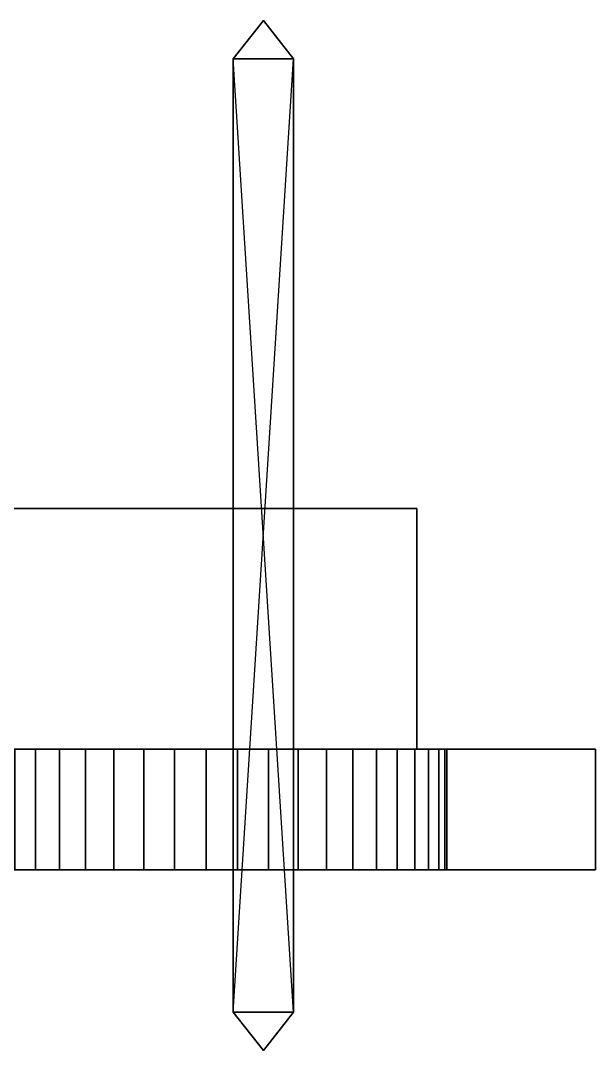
# Model space of a CAD drawing. Extents: x 0 to 1969, y -79 to 335.
# Drawn here: x 1780.7 to 1968.5, y -78.7 to 257.9 of the extents above; entities that cross this region are included whole.
import ezdxf

# ---------------------------------------------------------------- set-up
doc = ezdxf.new("R2010")
doc.units = 0
doc.layers.add('UB3D', color=1, linetype='CONTINUOUS')

msp = doc.modelspace()

# ---------------------------------------------------------------- linework, layer by layer
at = {"layer": 'UB3D', "color": 254}
for points in [[(1850.15748, 245.406811, -709.84252), (1869.84252, 245.406811, -709.84252), (1860, 257.874016, -700)], [(1869.84252, 245.406811, -690.15748), (1850.15748, 245.406811, -690.15748), (1860, 257.874016, -700)], [(1850.15748, 245.406811, -690.15748), (1850.15748, 245.406811, -709.84252), (1860, 257.874016, -700)], [(1869.84252, 245.406811, -709.84252), (1869.84252, 245.406811, -690.15748), (1860, 257.874016, -700)], [(1850.15748, -66.272953, -709.84252), (1869.84252, -66.272953, -709.84252), (1850.15748, 245.406811, -709.84252)], [(1869.84252, -66.272953, -709.84252), (1850.15748, 245.406811, -709.84252), (1869.84252, 245.406811, -709.84252)], [(1869.84252, -66.272953, -690.15748), (1850.15748, -66.272953, -690.15748), (1869.84252, 245.406811, -690.15748)], [(1850.15748, -66.272953, -690.15748), (1869.84252, 245.406811, -690.15748), (1850.15748, 245.406811, -690.15748)], [(1850.15748, -66.272953, -690.15748), (1850.15748, -66.272953, -709.84252), (1850.15748, 245.406811, -690.15748)], [(1850.15748, -66.272953, -709.84252), (1850.15748, 245.406811, -690.15748), (1850.15748, 245.406811, -709.84252)], [(1869.84252, -66.272953, -709.84252), (1869.84252, -66.272953, -690.15748), (1869.84252, 245.406811, -709.84252)], [(1869.84252, -66.272953, -690.15748), (1869.84252, 245.406811, -709.84252), (1869.84252, 245.406811, -690.15748)], [(1860, -78.740157, -700), (1850.15748, -66.272953, -709.84252), (1869.84252, -66.272953, -709.84252)], [(1860, -78.740157, -700), (1869.84252, -66.272953, -690.15748), (1850.15748, -66.272953, -690.15748)], [(1860, -78.740157, -700), (1850.15748, -66.272953, -690.15748), (1850.15748, -66.272953, -709.84252)], [(1860, -78.740157, -700), (1869.84252, -66.272953, -709.84252), (1869.84252, -66.272953, -690.15748)]]:
    msp.add_3dface(points, dxfattribs=at)
at = {"layer": 'UB3D', "color": 27}
for points in [[(1910.11, 19.689016, -749.86), (1610.3, 19.689016, -749.86), (1610.3, 98.429173, -749.86), (1910.11, 98.429173, -749.86)], [(1610.3, 19.689016, -650.38), (1910.11, 19.689016, -650.38), (1910.11, 98.429173, -650.38), (1610.3, 98.429173, -650.38)], [(1610.3, 98.429173, -650.38), (1610.3, 98.429173, -749.86), (1910.11, 98.429173, -749.86)], [(1610.3, 98.429173, -650.38), (1910.11, 98.429173, -749.86), (1910.11, 98.429173, -650.38)], [(1610.3, 98.429173, -650.38), (1910.11, 98.429173, -650.38), (1610.3, 98.429173, -650.38)], [(1910.11, 19.689016, -650.38), (1910.11, 19.689016, -749.86), (1910.11, 98.429173, -749.86), (1910.11, 98.429173, -650.38)], [(1910.11, 19.689016, -650.38), (1910.11, 19.689016, -749.86), (1610.3, 19.689016, -749.86)], [(1910.11, 19.689016, -650.38), (1610.3, 19.689016, -749.86), (1610.3, 19.689016, -650.38)], [(1910.11, 19.689016, -650.38), (1610.3, 19.689016, -650.38), (1910.11, 19.689016, -650.38)]]:
    msp.add_3dface(points, dxfattribs=at)
at = {"layer": 'UB3D', "color": 94}
for points in [[(0, 19.685039, -3149.606299), (1968.503937, 19.685039, -3149.606299), (1968.503937, -19.685039, -3149.606299), (0, -19.685039, -3149.606299)], [(1968.503937, 19.685039), (0, 19.685039), (0, -19.685039), (1968.503937, -19.685039)], [(0, 19.685039, -3149.606299), (1841.259843, 19.685039, -3128.740157), (121.259843, 19.685039, -3128.740157)], [(121.259843, 19.685039, -41.259843), (1968.503937, 19.685039), (0, 19.685039)], [(1968.503937, 19.685039, -3149.606299), (1841.259843, 19.685039, -3128.740157), (0, 19.685039, -3149.606299)], [(1841.259843, 19.685039, -3128.740157), (121.259843, 19.685039, -3128.740157), (1833.541957, 19.685039, -3128.361002)], [(121.259843, 19.685039, -3128.740157), (1833.541957, 19.685039, -3128.361002), (128.977728, 19.685039, -3128.361002)], [(128.977728, 19.685039, -2971.638998), (1841.259843, 19.685039, -2971.259843), (121.259843, 19.685039, -2971.259843)], [(1841.259843, 19.685039, -2971.259843), (121.259843, 19.685039, -2971.259843), (1906.729891, 19.685039, -163.745688)], [(121.259843, 19.685039, -2971.259843), (1906.729891, 19.685039, -163.745688), (1902.126807, 19.685039, -169.952227)], [(1856.621285, 19.685039, -197.227187), (1848.977728, 19.685039, -198.361002), (121.259843, 19.685039, -2971.259843)], [(1848.977728, 19.685039, -198.361002), (121.259843, 19.685039, -2971.259843), (1841.259843, 19.685039, -198.740157)], [(121.259843, 19.685039, -2971.259843), (1841.259843, 19.685039, -198.740157), (121.259843, 19.685039, -198.740157)], [(1841.259843, 19.685039, -198.740157), (121.259843, 19.685039, -198.740157), (1833.541957, 19.685039, -198.361002)], [(121.259843, 19.685039, -198.740157), (1833.541957, 19.685039, -198.361002), (128.977728, 19.685039, -198.361002)], [(128.977728, 19.685039, -41.638998), (1841.259843, 19.685039, -41.259843), (121.259843, 19.685039, -41.259843)], [(1841.259843, 19.685039, -41.259843), (121.259843, 19.685039, -41.259843), (1968.503937, 19.685039)], [(121.259843, 19.685039, -2971.259843), (1902.126807, 19.685039, -169.952227), (1896.937542, 19.685039, -175.677699)], [(121.259843, 19.685039, -2971.259843), (1896.937542, 19.685039, -175.677699), (1891.21207, 19.685039, -180.866965)], [(121.259843, 19.685039, -2971.259843), (1891.21207, 19.685039, -180.866965), (1885.00553, 19.685039, -185.470048)], [(121.259843, 19.685039, -2971.259843), (1885.00553, 19.685039, -185.470048), (1878.377696, 19.685039, -189.442619)], [(121.259843, 19.685039, -2971.259843), (1878.377696, 19.685039, -189.442619), (1871.392396, 19.685039, -192.74642)], [(121.259843, 19.685039, -2971.259843), (1871.392396, 19.685039, -192.74642), (1864.116904, 19.685039, -195.349633)], [(121.259843, 19.685039, -2971.259843), (1864.116904, 19.685039, -195.349633), (1856.621285, 19.685039, -197.227187)], [(1833.541957, 19.685039, -3128.361002), (128.977728, 19.685039, -3128.361002), (1825.8984, 19.685039, -3127.227187)], [(128.977728, 19.685039, -3128.361002), (1825.8984, 19.685039, -3127.227187), (136.621285, 19.685039, -3127.227187)], [(136.621285, 19.685039, -2972.772813), (1833.541957, 19.685039, -2971.638998), (128.977728, 19.685039, -2971.638998)], [(1833.541957, 19.685039, -2971.638998), (128.977728, 19.685039, -2971.638998), (1841.259843, 19.685039, -2971.259843)], [(1833.541957, 19.685039, -198.361002), (128.977728, 19.685039, -198.361002), (1825.8984, 19.685039, -197.227187)], [(128.977728, 19.685039, -198.361002), (1825.8984, 19.685039, -197.227187), (136.621285, 19.685039, -197.227187)], [(136.621285, 19.685039, -42.772813), (1833.541957, 19.685039, -41.638998), (128.977728, 19.685039, -41.638998)], [(1833.541957, 19.685039, -41.638998), (128.977728, 19.685039, -41.638998), (1841.259843, 19.685039, -41.259843)], [(1825.8984, 19.685039, -3127.227187), (136.621285, 19.685039, -3127.227187), (1818.402781, 19.685039, -3125.349633)], [(136.621285, 19.685039, -3127.227187), (1818.402781, 19.685039, -3125.349633), (144.116904, 19.685039, -3125.349633)], [(144.116904, 19.685039, -2974.650367), (1825.8984, 19.685039, -2972.772813), (136.621285, 19.685039, -2972.772813)], [(1825.8984, 19.685039, -2972.772813), (136.621285, 19.685039, -2972.772813), (1833.541957, 19.685039, -2971.638998)], [(1825.8984, 19.685039, -197.227187), (136.621285, 19.685039, -197.227187), (1818.402781, 19.685039, -195.349633)], [(136.621285, 19.685039, -197.227187), (1818.402781, 19.685039, -195.349633), (144.116904, 19.685039, -195.349633)], [(144.116904, 19.685039, -44.650367), (1825.8984, 19.685039, -42.772813), (136.621285, 19.685039, -42.772813)], [(1825.8984, 19.685039, -42.772813), (136.621285, 19.685039, -42.772813), (1833.541957, 19.685039, -41.638998)], [(1818.402781, 19.685039, -3125.349633), (144.116904, 19.685039, -3125.349633), (1811.127289, 19.685039, -3122.74642)], [(144.116904, 19.685039, -3125.349633), (1811.127289, 19.685039, -3122.74642), (151.392396, 19.685039, -3122.74642)], [(151.392396, 19.685039, -2977.25358), (1818.402781, 19.685039, -2974.650367), (144.116904, 19.685039, -2974.650367)], [(1818.402781, 19.685039, -2974.650367), (144.116904, 19.685039, -2974.650367), (1825.8984, 19.685039, -2972.772813)], [(1818.402781, 19.685039, -195.349633), (144.116904, 19.685039, -195.349633), (1811.127289, 19.685039, -192.74642)], [(144.116904, 19.685039, -195.349633), (1811.127289, 19.685039, -192.74642), (151.392396, 19.685039, -192.74642)], [(151.392396, 19.685039, -47.25358), (1818.402781, 19.685039, -44.650367), (144.116904, 19.685039, -44.650367)], [(1818.402781, 19.685039, -44.650367), (144.116904, 19.685039, -44.650367), (1825.8984, 19.685039, -42.772813)], [(1811.127289, 19.685039, -3122.74642), (151.392396, 19.685039, -3122.74642), (1804.141989, 19.685039, -3119.442619)], [(151.392396, 19.685039, -3122.74642), (1804.141989, 19.685039, -3119.442619), (158.377696, 19.685039, -3119.442619)], [(158.377696, 19.685039, -2980.557381), (1811.127289, 19.685039, -2977.25358), (151.392396, 19.685039, -2977.25358)], [(1811.127289, 19.685039, -2977.25358), (151.392396, 19.685039, -2977.25358), (1818.402781, 19.685039, -2974.650367)], [(1811.127289, 19.685039, -192.74642), (151.392396, 19.685039, -192.74642), (1804.141989, 19.685039, -189.442619)], [(151.392396, 19.685039, -192.74642), (1804.141989, 19.685039, -189.442619), (158.377696, 19.685039, -189.442619)], [(158.377696, 19.685039, -50.557381), (1811.127289, 19.685039, -47.25358), (151.392396, 19.685039, -47.25358)], [(1811.127289, 19.685039, -47.25358), (151.392396, 19.685039, -47.25358), (1818.402781, 19.685039, -44.650367)], [(1804.141989, 19.685039, -3119.442619), (158.377696, 19.685039, -3119.442619), (1797.514155, 19.685039, -3115.470048)], [(158.377696, 19.685039, -3119.442619), (1797.514155, 19.685039, -3115.470048), (165.00553, 19.685039, -3115.470048)], [(165.00553, 19.685039, -2984.529952), (1804.141989, 19.685039, -2980.557381), (158.377696, 19.685039, -2980.557381)], [(1804.141989, 19.685039, -2980.557381), (158.377696, 19.685039, -2980.557381), (1811.127289, 19.685039, -2977.25358)], [(1804.141989, 19.685039, -189.442619), (158.377696, 19.685039, -189.442619), (1797.514155, 19.685039, -185.470048)], [(158.377696, 19.685039, -189.442619), (1797.514155, 19.685039, -185.470048), (165.00553, 19.685039, -185.470048)], [(165.00553, 19.685039, -54.529952), (1804.141989, 19.685039, -50.557381), (158.377696, 19.685039, -50.557381)], [(1804.141989, 19.685039, -50.557381), (158.377696, 19.685039, -50.557381), (1811.127289, 19.685039, -47.25358)], [(1797.514155, 19.685039, -3115.470048), (165.00553, 19.685039, -3115.470048), (1791.307615, 19.685039, -3110.866965)], [(165.00553, 19.685039, -3115.470048), (1791.307615, 19.685039, -3110.866965), (171.21207, 19.685039, -3110.866965)], [(171.21207, 19.685039, -2989.133035), (1797.514155, 19.685039, -2984.529952), (165.00553, 19.685039, -2984.529952)], [(1797.514155, 19.685039, -2984.529952), (165.00553, 19.685039, -2984.529952), (1804.141989, 19.685039, -2980.557381)], [(1797.514155, 19.685039, -185.470048), (165.00553, 19.685039, -185.470048), (1791.307615, 19.685039, -180.866965)], [(165.00553, 19.685039, -185.470048), (1791.307615, 19.685039, -180.866965), (171.21207, 19.685039, -180.866965)], [(171.21207, 19.685039, -59.133035), (1797.514155, 19.685039, -54.529952), (165.00553, 19.685039, -54.529952)], [(1797.514155, 19.685039, -54.529952), (165.00553, 19.685039, -54.529952), (1804.141989, 19.685039, -50.557381)], [(1791.307615, 19.685039, -3110.866965), (171.21207, 19.685039, -3110.866965), (1785.582143, 19.685039, -3105.677699)], [(171.21207, 19.685039, -3110.866965), (1785.582143, 19.685039, -3105.677699), (176.937542, 19.685039, -3105.677699)], [(176.937542, 19.685039, -2994.322301), (1791.307615, 19.685039, -2989.133035), (171.21207, 19.685039, -2989.133035)], [(1791.307615, 19.685039, -2989.133035), (171.21207, 19.685039, -2989.133035), (1797.514155, 19.685039, -2984.529952)], [(1791.307615, 19.685039, -180.866965), (171.21207, 19.685039, -180.866965), (1785.582143, 19.685039, -175.677699)], [(171.21207, 19.685039, -180.866965), (1785.582143, 19.685039, -175.677699), (176.937542, 19.685039, -175.677699)], [(176.937542, 19.685039, -64.322301), (1791.307615, 19.685039, -59.133035), (171.21207, 19.685039, -59.133035)], [(1791.307615, 19.685039, -59.133035), (171.21207, 19.685039, -59.133035), (1797.514155, 19.685039, -54.529952)], [(1785.582143, 19.685039, -3105.677699), (176.937542, 19.685039, -3105.677699), (1780.392878, 19.685039, -3099.952227)], [(182.126807, 19.685039, -3000.047773), (1785.582143, 19.685039, -2994.322301), (176.937542, 19.685039, -2994.322301)], [(1785.582143, 19.685039, -2994.322301), (176.937542, 19.685039, -2994.322301), (1791.307615, 19.685039, -2989.133035)], [(1785.582143, 19.685039, -175.677699), (176.937542, 19.685039, -175.677699), (1780.392878, 19.685039, -169.952227)], [(182.126807, 19.685039, -70.047773), (1785.582143, 19.685039, -64.322301), (176.937542, 19.685039, -64.322301)], [(1785.582143, 19.685039, -64.322301), (176.937542, 19.685039, -64.322301), (1791.307615, 19.685039, -59.133035)], [(1780.392878, 19.685039, -3000.047773), (182.126807, 19.685039, -3000.047773), (1785.582143, 19.685039, -2994.322301)], [(1780.392878, 19.685039, -70.047773), (182.126807, 19.685039, -70.047773), (1785.582143, 19.685039, -64.322301)], [(1785.582126, -19.685039, -3105.677677), (1785.582126, 19.685039, -3105.677677), (1778.791063, 19.685039, -3097.933937), (1778.791063, -19.685039, -3097.933937)], [(1778.791063, -19.685039, -3002.066024), (1778.791063, 19.685039, -3002.066024), (1785.582126, 19.685039, -2994.322283), (1785.582126, -19.685039, -2994.322283)], [(1785.582126, -19.685039, -175.677677), (1785.582126, 19.685039, -175.677677), (1778.791063, 19.685039, -167.933937), (1778.791063, -19.685039, -167.933937)], [(1778.791063, -19.685039, -72.066024), (1778.791063, 19.685039, -72.066024), (1785.582126, 19.685039, -64.322283), (1785.582126, -19.685039, -64.322283)], [(1793.325866, -19.685039, -3112.46874), (1793.325866, 19.685039, -3112.46874), (1785.582126, 19.685039, -3105.677677), (1785.582126, -19.685039, -3105.677677)], [(1785.582126, -19.685039, -2994.322283), (1785.582126, 19.685039, -2994.322283), (1793.325866, 19.685039, -2987.53122), (1793.325866, -19.685039, -2987.53122)], [(1793.325866, -19.685039, -182.46874), (1793.325866, 19.685039, -182.46874), (1785.582126, 19.685039, -175.677677), (1785.582126, -19.685039, -175.677677)], [(1785.582126, -19.685039, -64.322283), (1785.582126, 19.685039, -64.322283), (1793.325866, 19.685039, -57.53122), (1793.325866, -19.685039, -57.53122)], [(1801.889764, -19.685039, -3118.190945), (1801.889764, 19.685039, -3118.190945), (1793.325866, 19.685039, -3112.46874), (1793.325866, -19.685039, -3112.46874)], [(1793.325866, -19.685039, -2987.53122), (1793.325866, 19.685039, -2987.53122), (1801.889764, 19.685039, -2981.809016), (1801.889764, -19.685039, -2981.809016)], [(1801.889764, -19.685039, -188.190945), (1801.889764, 19.685039, -188.190945), (1793.325866, 19.685039, -182.46874), (1793.325866, -19.685039, -182.46874)], [(1793.325866, -19.685039, -57.53122), (1793.325866, 19.685039, -57.53122), (1801.889764, 19.685039, -51.809016), (1801.889764, -19.685039, -51.809016)], [(1811.127283, -19.685039, -3122.746417), (1811.127283, 19.685039, -3122.746417), (1801.889764, 19.685039, -3118.190945), (1801.889764, -19.685039, -3118.190945)], [(1801.889764, -19.685039, -2981.809016), (1801.889764, 19.685039, -2981.809016), (1811.127283, 19.685039, -2977.253543), (1811.127283, -19.685039, -2977.253543)], [(1811.127283, -19.685039, -192.746417), (1811.127283, 19.685039, -192.746417), (1801.889764, 19.685039, -188.190945), (1801.889764, -19.685039, -188.190945)], [(1801.889764, -19.685039, -51.809016), (1801.889764, 19.685039, -51.809016), (1811.127283, 19.685039, -47.253543), (1811.127283, -19.685039, -47.253543)], [(1820.880354, -19.685039, -3126.057126), (1820.880354, 19.685039, -3126.057126), (1811.127283, 19.685039, -3122.746417), (1811.127283, -19.685039, -3122.746417)], [(1811.127283, -19.685039, -2977.253543), (1811.127283, 19.685039, -2977.253543), (1820.880354, 19.685039, -2973.942835), (1820.880354, -19.685039, -2973.942835)], [(1820.880354, -19.685039, -196.057126), (1820.880354, 19.685039, -196.057126), (1811.127283, 19.685039, -192.746417), (1811.127283, -19.685039, -192.746417)], [(1811.127283, -19.685039, -47.253543), (1811.127283, 19.685039, -47.253543), (1820.880354, 19.685039, -43.942835), (1820.880354, -19.685039, -43.942835)], [(1830.982165, -19.685039, -3128.066496), (1830.982165, 19.685039, -3128.066496), (1820.880354, 19.685039, -3126.057126), (1820.880354, -19.685039, -3126.057126)], [(1820.880354, -19.685039, -2973.942835), (1820.880354, 19.685039, -2973.942835), (1830.982165, 19.685039, -2971.933465), (1830.982165, -19.685039, -2971.933465)], [(1830.982165, -19.685039, -198.066496), (1830.982165, 19.685039, -198.066496), (1820.880354, 19.685039, -196.057126), (1820.880354, -19.685039, -196.057126)], [(1820.880354, -19.685039, -43.942835), (1820.880354, 19.685039, -43.942835), (1830.982165, 19.685039, -41.933465), (1830.982165, -19.685039, -41.933465)], [(1841.259843, -19.685039, -3128.740157), (1841.259843, 19.685039, -3128.740157), (1830.982165, 19.685039, -3128.066496), (1830.982165, -19.685039, -3128.066496)], [(1830.982165, -19.685039, -2971.933465), (1830.982165, 19.685039, -2971.933465), (1841.259843, 19.685039, -2971.259843), (1841.259843, -19.685039, -2971.259843)], [(1841.259843, -19.685039, -198.740157), (1841.259843, 19.685039, -198.740157), (1830.982165, 19.685039, -198.066496), (1830.982165, -19.685039, -198.066496)], [(1830.982165, -19.685039, -41.933465), (1830.982165, 19.685039, -41.933465), (1841.259843, 19.685039, -41.259843), (1841.259843, -19.685039, -41.259843)], [(1851.53748, -19.685039, -3128.066496), (1851.53748, 19.685039, -3128.066496), (1841.259843, 19.685039, -3128.740157), (1841.259843, -19.685039, -3128.740157)], [(1841.259843, -19.685039, -2971.259843), (1841.259843, 19.685039, -2971.259843), (1851.53748, 19.685039, -2971.933465), (1851.53748, -19.685039, -2971.933465)], [(1851.53748, -19.685039, -198.066496), (1851.53748, 19.685039, -198.066496), (1841.259843, 19.685039, -198.740157), (1841.259843, -19.685039, -198.740157)], [(1841.259843, -19.685039, -41.259843), (1841.259843, 19.685039, -41.259843), (1851.53748, 19.685039, -41.933465), (1851.53748, -19.685039, -41.933465)], [(1968.503937, 19.685039), (1841.259843, 19.685039, -41.259843), (1848.977728, 19.685039, -41.638998)], [(1968.503937, 19.685039), (1914.006262, 19.685039, -150.132554), (1841.259843, 19.685039, -2971.259843)], [(1968.503937, 19.685039), (1841.259843, 19.685039, -2971.259843), (1848.977728, 19.685039, -2971.638998)], [(1841.259843, 19.685039, -2971.259843), (1914.006262, 19.685039, -150.132554), (1910.702462, 19.685039, -157.117853)], [(1841.259843, 19.685039, -2971.259843), (1910.702462, 19.685039, -157.117853), (1906.729891, 19.685039, -163.745688)], [(1968.503937, 19.685039, -3149.606299), (1848.977728, 19.685039, -3128.361002), (1841.259843, 19.685039, -3128.740157)], [(1968.503937, 19.685039), (1848.977728, 19.685039, -41.638998), (1856.621285, 19.685039, -42.772813)], [(1968.503937, 19.685039), (1848.977728, 19.685039, -2971.638998), (1856.621285, 19.685039, -2972.772813)], [(1968.503937, 19.685039, -3149.606299), (1856.621285, 19.685039, -3127.227187), (1848.977728, 19.685039, -3128.361002)], [(1861.639291, -19.685039, -3126.057126), (1861.639291, 19.685039, -3126.057126), (1851.53748, 19.685039, -3128.066496), (1851.53748, -19.685039, -3128.066496)], [(1851.53748, -19.685039, -2971.933465), (1851.53748, 19.685039, -2971.933465), (1861.639291, 19.685039, -2973.942835), (1861.639291, -19.685039, -2973.942835)], [(1861.639291, -19.685039, -196.057126), (1861.639291, 19.685039, -196.057126), (1851.53748, 19.685039, -198.066496), (1851.53748, -19.685039, -198.066496)], [(1851.53748, -19.685039, -41.933465), (1851.53748, 19.685039, -41.933465), (1861.639291, 19.685039, -43.942835), (1861.639291, -19.685039, -43.942835)], [(1968.503937, 19.685039), (1856.621285, 19.685039, -42.772813), (1864.116904, 19.685039, -44.650367)], [(1968.503937, 19.685039), (1856.621285, 19.685039, -2972.772813), (1864.116904, 19.685039, -2974.650367)], [(1968.503937, 19.685039, -3149.606299), (1864.116904, 19.685039, -3125.349633), (1856.621285, 19.685039, -3127.227187)], [(1871.392362, -19.685039, -3122.746417), (1871.392362, 19.685039, -3122.746417), (1861.639291, 19.685039, -3126.057126), (1861.639291, -19.685039, -3126.057126)], [(1861.639291, -19.685039, -2973.942835), (1861.639291, 19.685039, -2973.942835), (1871.392362, 19.685039, -2977.253543), (1871.392362, -19.685039, -2977.253543)], [(1871.392362, -19.685039, -192.746417), (1871.392362, 19.685039, -192.746417), (1861.639291, 19.685039, -196.057126), (1861.639291, -19.685039, -196.057126)], [(1861.639291, -19.685039, -43.942835), (1861.639291, 19.685039, -43.942835), (1871.392362, 19.685039, -47.253543), (1871.392362, -19.685039, -47.253543)], [(1968.503937, 19.685039), (1864.116904, 19.685039, -44.650367), (1871.392396, 19.685039, -47.25358)], [(1968.503937, 19.685039), (1864.116904, 19.685039, -2974.650367), (1871.392396, 19.685039, -2977.25358)], [(1968.503937, 19.685039, -3149.606299), (1871.392396, 19.685039, -3122.74642), (1864.116904, 19.685039, -3125.349633)], [(1880.629921, -19.685039, -3118.190945), (1880.629921, 19.685039, -3118.190945), (1871.392362, 19.685039, -3122.746417), (1871.392362, -19.685039, -3122.746417)], [(1871.392362, -19.685039, -2977.253543), (1871.392362, 19.685039, -2977.253543), (1880.629921, 19.685039, -2981.809016), (1880.629921, -19.685039, -2981.809016)], [(1880.629921, -19.685039, -188.190945), (1880.629921, 19.685039, -188.190945), (1871.392362, 19.685039, -192.746417), (1871.392362, -19.685039, -192.746417)], [(1871.392362, -19.685039, -47.253543), (1871.392362, 19.685039, -47.253543), (1880.629921, 19.685039, -51.809016), (1880.629921, -19.685039, -51.809016)], [(1968.503937, 19.685039), (1871.392396, 19.685039, -47.25358), (1878.377696, 19.685039, -50.557381)], [(1968.503937, 19.685039), (1871.392396, 19.685039, -2977.25358), (1878.377696, 19.685039, -2980.557381)], [(1968.503937, 19.685039, -3149.606299), (1878.377696, 19.685039, -3119.442619), (1871.392396, 19.685039, -3122.74642)], [(1968.503937, 19.685039), (1878.377696, 19.685039, -50.557381), (1885.00553, 19.685039, -54.529952)], [(1968.503937, 19.685039), (1878.377696, 19.685039, -2980.557381), (1885.00553, 19.685039, -2984.529952)], [(1968.503937, 19.685039, -3149.606299), (1885.00553, 19.685039, -3115.470048), (1878.377696, 19.685039, -3119.442619)], [(1889.19378, -19.685039, -3112.46874), (1889.19378, 19.685039, -3112.46874), (1880.629921, 19.685039, -3118.190945), (1880.629921, -19.685039, -3118.190945)], [(1880.629921, -19.685039, -2981.809016), (1880.629921, 19.685039, -2981.809016), (1889.19378, 19.685039, -2987.53122), (1889.19378, -19.685039, -2987.53122)], [(1889.19378, -19.685039, -182.46874), (1889.19378, 19.685039, -182.46874), (1880.629921, 19.685039, -188.190945), (1880.629921, -19.685039, -188.190945)], [(1880.629921, -19.685039, -51.809016), (1880.629921, 19.685039, -51.809016), (1889.19378, 19.685039, -57.53122), (1889.19378, -19.685039, -57.53122)], [(1968.503937, 19.685039), (1885.00553, 19.685039, -54.529952), (1891.21207, 19.685039, -59.133035)], [(1968.503937, 19.685039), (1885.00553, 19.685039, -2984.529952), (1891.21207, 19.685039, -2989.133035)], [(1968.503937, 19.685039, -3149.606299), (1891.21207, 19.685039, -3110.866965), (1885.00553, 19.685039, -3115.470048)], [(1896.93752, -19.685039, -3105.677677), (1896.93752, 19.685039, -3105.677677), (1889.19378, 19.685039, -3112.46874), (1889.19378, -19.685039, -3112.46874)], [(1889.19378, -19.685039, -2987.53122), (1889.19378, 19.685039, -2987.53122), (1896.93752, 19.685039, -2994.322283), (1896.93752, -19.685039, -2994.322283)], [(1896.93752, -19.685039, -175.677677), (1896.93752, 19.685039, -175.677677), (1889.19378, 19.685039, -182.46874), (1889.19378, -19.685039, -182.46874)], [(1889.19378, -19.685039, -57.53122), (1889.19378, 19.685039, -57.53122), (1896.93752, 19.685039, -64.322283), (1896.93752, -19.685039, -64.322283)], [(1968.503937, 19.685039), (1891.21207, 19.685039, -59.133035), (1896.937542, 19.685039, -64.322301)], [(1968.503937, 19.685039), (1891.21207, 19.685039, -2989.133035), (1896.937542, 19.685039, -2994.322301)], [(1968.503937, 19.685039, -3149.606299), (1896.937542, 19.685039, -3105.677699), (1891.21207, 19.685039, -3110.866965)], [(1903.728583, -19.685039, -3097.933937), (1903.728583, 19.685039, -3097.933937), (1896.93752, 19.685039, -3105.677677), (1896.93752, -19.685039, -3105.677677)], [(1896.93752, -19.685039, -2994.322283), (1896.93752, 19.685039, -2994.322283), (1903.728583, 19.685039, -3002.066024), (1903.728583, -19.685039, -3002.066024)], [(1903.728583, -19.685039, -167.933937), (1903.728583, 19.685039, -167.933937), (1896.93752, 19.685039, -175.677677), (1896.93752, -19.685039, -175.677677)], [(1896.93752, -19.685039, -64.322283), (1896.93752, 19.685039, -64.322283), (1903.728583, 19.685039, -72.066024), (1903.728583, -19.685039, -72.066024)], [(1968.503937, 19.685039), (1896.937542, 19.685039, -64.322301), (1902.126807, 19.685039, -70.047773)], [(1968.503937, 19.685039), (1896.937542, 19.685039, -2994.322301), (1902.126807, 19.685039, -3000.047773)], [(1968.503937, 19.685039, -3149.606299), (1902.126807, 19.685039, -3099.952227), (1896.937542, 19.685039, -3105.677699)], [(1968.503937, 19.685039), (1902.126807, 19.685039, -70.047773), (1906.729891, 19.685039, -76.254312)], [(1968.503937, 19.685039), (1902.126807, 19.685039, -3000.047773), (1906.729891, 19.685039, -3006.254312)], [(1968.503937, 19.685039, -3149.606299), (1906.729891, 19.685039, -3093.745688), (1902.126807, 19.685039, -3099.952227)], [(1909.450787, -19.685039, -3089.370079), (1909.450787, 19.685039, -3089.370079), (1903.728583, 19.685039, -3097.933937), (1903.728583, -19.685039, -3097.933937)], [(1903.728583, -19.685039, -3002.066024), (1903.728583, 19.685039, -3002.066024), (1909.450787, 19.685039, -3010.629921), (1909.450787, -19.685039, -3010.629921)], [(1909.450787, -19.685039, -159.370079), (1909.450787, 19.685039, -159.370079), (1903.728583, 19.685039, -167.933937), (1903.728583, -19.685039, -167.933937)], [(1903.728583, -19.685039, -72.066024), (1903.728583, 19.685039, -72.066024), (1909.450787, 19.685039, -80.629921), (1909.450787, -19.685039, -80.629921)], [(1968.503937, 19.685039), (1906.729891, 19.685039, -76.254312), (1910.702462, 19.685039, -82.882147)], [(1968.503937, 19.685039), (1906.729891, 19.685039, -3006.254312), (1910.702462, 19.685039, -3012.882147)], [(1968.503937, 19.685039, -3149.606299), (1910.702462, 19.685039, -3087.117853), (1906.729891, 19.685039, -3093.745688)], [(1914.00626, -19.685039, -3080.13252), (1914.00626, 19.685039, -3080.13252), (1909.450787, 19.685039, -3089.370079), (1909.450787, -19.685039, -3089.370079)], [(1909.450787, -19.685039, -3010.629921), (1909.450787, 19.685039, -3010.629921), (1914.00626, 19.685039, -3019.867441), (1914.00626, -19.685039, -3019.867441)], [(1914.00626, -19.685039, -150.13252), (1914.00626, 19.685039, -150.13252), (1909.450787, 19.685039, -159.370079), (1909.450787, -19.685039, -159.370079)], [(1909.450787, -19.685039, -80.629921), (1909.450787, 19.685039, -80.629921), (1914.00626, 19.685039, -89.867441), (1914.00626, -19.685039, -89.867441)], [(1968.503937, 19.685039), (1910.702462, 19.685039, -82.882147), (1914.006262, 19.685039, -89.867446)], [(1968.503937, 19.685039), (1910.702462, 19.685039, -3012.882147), (1914.006262, 19.685039, -3019.867446)], [(1968.503937, 19.685039, -3149.606299), (1914.006262, 19.685039, -3080.132554), (1910.702462, 19.685039, -3087.117853)], [(1917.316969, -19.685039, -3070.379449), (1917.316969, 19.685039, -3070.379449), (1914.00626, 19.685039, -3080.13252), (1914.00626, -19.685039, -3080.13252)], [(1914.00626, -19.685039, -3019.867441), (1914.00626, 19.685039, -3019.867441), (1917.316969, 19.685039, -3029.620512), (1917.316969, -19.685039, -3029.620512)], [(1917.316969, -19.685039, -140.379449), (1917.316969, 19.685039, -140.379449), (1914.00626, 19.685039, -150.13252), (1914.00626, -19.685039, -150.13252)], [(1914.00626, -19.685039, -89.867441), (1914.00626, 19.685039, -89.867441), (1917.316969, 19.685039, -99.620512), (1917.316969, -19.685039, -99.620512)], [(1968.503937, 19.685039), (1914.006262, 19.685039, -89.867446), (1916.609475, 19.685039, -97.142939)], [(1968.503937, 19.685039), (1916.609475, 19.685039, -142.857061), (1914.006262, 19.685039, -150.132554)], [(1968.503937, 19.685039), (1914.006262, 19.685039, -3019.867446), (1916.609475, 19.685039, -3027.142939)], [(1968.503937, 19.685039, -3149.606299), (1916.609475, 19.685039, -3072.857061), (1914.006262, 19.685039, -3080.132554)], [(1968.503937, 19.685039), (1916.609475, 19.685039, -97.142939), (1918.48703, 19.685039, -104.638557)], [(1968.503937, 19.685039), (1918.48703, 19.685039, -135.361443), (1916.609475, 19.685039, -142.857061)], [(1968.503937, 19.685039), (1916.609475, 19.685039, -3027.142939), (1918.48703, 19.685039, -3034.638557)], [(1968.503937, 19.685039, -3149.606299), (1918.48703, 19.685039, -3065.361443), (1916.609475, 19.685039, -3072.857061)], [(1919.326339, -19.685039, -3060.277638), (1919.326339, 19.685039, -3060.277638), (1917.316969, 19.685039, -3070.379449), (1917.316969, -19.685039, -3070.379449)], [(1917.316969, -19.685039, -3029.620512), (1917.316969, 19.685039, -3029.620512), (1919.326339, 19.685039, -3039.722323), (1919.326339, -19.685039, -3039.722323)], [(1919.326339, -19.685039, -130.277638), (1919.326339, 19.685039, -130.277638), (1917.316969, 19.685039, -140.379449), (1917.316969, -19.685039, -140.379449)], [(1917.316969, -19.685039, -99.620512), (1917.316969, 19.685039, -99.620512), (1919.326339, 19.685039, -109.722323), (1919.326339, -19.685039, -109.722323)], [(1968.503937, 19.685039), (1918.48703, 19.685039, -104.638557), (1919.620845, 19.685039, -112.282115)], [(1968.503937, 19.685039), (1919.620845, 19.685039, -127.717885), (1918.48703, 19.685039, -135.361443)], [(1968.503937, 19.685039), (1918.48703, 19.685039, -3034.638557), (1919.620845, 19.685039, -3042.282115)], [(1968.503937, 19.685039, -3149.606299), (1919.620845, 19.685039, -3057.717885), (1918.48703, 19.685039, -3065.361443)], [(1920, -19.685039, -3050), (1920, 19.685039, -3050), (1919.326339, 19.685039, -3060.277638), (1919.326339, -19.685039, -3060.277638)], [(1919.326339, -19.685039, -3039.722323), (1919.326339, 19.685039, -3039.722323), (1920, 19.685039, -3050), (1920, -19.685039, -3050)], [(1920, -19.685039, -120), (1920, 19.685039, -120), (1919.326339, 19.685039, -130.277638), (1919.326339, -19.685039, -130.277638)], [(1919.326339, -19.685039, -109.722323), (1919.326339, 19.685039, -109.722323), (1920, 19.685039, -120), (1920, -19.685039, -120)], [(1968.503937, 19.685039), (1919.620845, 19.685039, -112.282115), (1920, 19.685039, -120)], [(1968.503937, 19.685039), (1920, 19.685039, -120), (1919.620845, 19.685039, -127.717885)], [(1968.503937, 19.685039), (1919.620845, 19.685039, -3042.282115), (1920, 19.685039, -3050)], [(1968.503937, 19.685039, -3149.606299), (1920, 19.685039, -3050), (1919.620845, 19.685039, -3057.717885)], [(1920, -19.685039, -3050), (1920, 19.685039, -3050), (1920, 19.685039, -3050), (1920, -19.685039, -3050)], [(1920, -19.685039, -120), (1920, 19.685039, -120), (1920, 19.685039, -120), (1920, -19.685039, -120)], [(1968.503937, 19.685039), (1920, 19.685039, -3050), (1968.503937, 19.685039, -3149.606299)], [(1968.503937, 19.685039, -3149.606299), (1968.503937, 19.685039), (1968.503937, -19.685039), (1968.503937, -19.685039, -3149.606299)], [(121.259843, -19.685039, -41.259843), (1841.259843, -19.685039, -41.259843), (0, -19.685039)], [(1841.259843, -19.685039, -41.259843), (0, -19.685039), (1968.503937, -19.685039)], [(0, -19.685039, -3149.606299), (121.259843, -19.685039, -3128.740157), (1968.503937, -19.685039, -3149.606299)], [(121.259843, -19.685039, -2971.259843), (1841.259843, -19.685039, -2971.259843), (55.789794, -19.685039, -163.745688)], [(1841.259843, -19.685039, -2971.259843), (55.789794, -19.685039, -163.745688), (60.392878, -19.685039, -169.952227)], [(1841.259843, -19.685039, -2971.259843), (60.392878, -19.685039, -169.952227), (65.582143, -19.685039, -175.677699)], [(1841.259843, -19.685039, -2971.259843), (65.582143, -19.685039, -175.677699), (71.307615, -19.685039, -180.866965)], [(1841.259843, -19.685039, -2971.259843), (71.307615, -19.685039, -180.866965), (77.514155, -19.685039, -185.470048)], [(1841.259843, -19.685039, -2971.259843), (77.514155, -19.685039, -185.470048), (84.141989, -19.685039, -189.442619)], [(1841.259843, -19.685039, -2971.259843), (84.141989, -19.685039, -189.442619), (91.127289, -19.685039, -192.74642)], [(1841.259843, -19.685039, -2971.259843), (91.127289, -19.685039, -192.74642), (98.402781, -19.685039, -195.349633)], [(1841.259843, -19.685039, -2971.259843), (98.402781, -19.685039, -195.349633), (105.8984, -19.685039, -197.227187)], [(105.8984, -19.685039, -197.227187), (113.541957, -19.685039, -198.361002), (1841.259843, -19.685039, -2971.259843)], [(113.541957, -19.685039, -198.361002), (1841.259843, -19.685039, -2971.259843), (121.259843, -19.685039, -198.740157)], [(1968.503937, -19.685039, -3149.606299), (121.259843, -19.685039, -3128.740157), (1841.259843, -19.685039, -3128.740157)], [(121.259843, -19.685039, -3128.740157), (1841.259843, -19.685039, -3128.740157), (128.977728, -19.685039, -3128.361002)], [(128.977728, -19.685039, -2971.638998), (1833.541957, -19.685039, -2971.638998), (121.259843, -19.685039, -2971.259843)], [(1833.541957, -19.685039, -2971.638998), (121.259843, -19.685039, -2971.259843), (1841.259843, -19.685039, -2971.259843)], [(1841.259843, -19.685039, -2971.259843), (121.259843, -19.685039, -198.740157), (1841.259843, -19.685039, -198.740157)], [(121.259843, -19.685039, -198.740157), (1841.259843, -19.685039, -198.740157), (128.977728, -19.685039, -198.361002)], [(128.977728, -19.685039, -41.638998), (1833.541957, -19.685039, -41.638998), (121.259843, -19.685039, -41.259843)], [(1833.541957, -19.685039, -41.638998), (121.259843, -19.685039, -41.259843), (1841.259843, -19.685039, -41.259843)], [(1841.259843, -19.685039, -3128.740157), (128.977728, -19.685039, -3128.361002), (1833.541957, -19.685039, -3128.361002)], [(128.977728, -19.685039, -3128.361002), (1833.541957, -19.685039, -3128.361002), (136.621285, -19.685039, -3127.227187)], [(136.621285, -19.685039, -2972.772813), (1825.8984, -19.685039, -2972.772813), (128.977728, -19.685039, -2971.638998)], [(1825.8984, -19.685039, -2972.772813), (128.977728, -19.685039, -2971.638998), (1833.541957, -19.685039, -2971.638998)], [(1841.259843, -19.685039, -198.740157), (128.977728, -19.685039, -198.361002), (1833.541957, -19.685039, -198.361002)], [(128.977728, -19.685039, -198.361002), (1833.541957, -19.685039, -198.361002), (136.621285, -19.685039, -197.227187)], [(136.621285, -19.685039, -42.772813), (1825.8984, -19.685039, -42.772813), (128.977728, -19.685039, -41.638998)], [(1825.8984, -19.685039, -42.772813), (128.977728, -19.685039, -41.638998), (1833.541957, -19.685039, -41.638998)], [(1833.541957, -19.685039, -3128.361002), (136.621285, -19.685039, -3127.227187), (1825.8984, -19.685039, -3127.227187)], [(136.621285, -19.685039, -3127.227187), (1825.8984, -19.685039, -3127.227187), (144.116904, -19.685039, -3125.349633)], [(144.116904, -19.685039, -2974.650367), (1818.402781, -19.685039, -2974.650367), (136.621285, -19.685039, -2972.772813)], [(1818.402781, -19.685039, -2974.650367), (136.621285, -19.685039, -2972.772813), (1825.8984, -19.685039, -2972.772813)], [(1833.541957, -19.685039, -198.361002), (136.621285, -19.685039, -197.227187), (1825.8984, -19.685039, -197.227187)], [(136.621285, -19.685039, -197.227187), (1825.8984, -19.685039, -197.227187), (144.116904, -19.685039, -195.349633)], [(144.116904, -19.685039, -44.650367), (1818.402781, -19.685039, -44.650367), (136.621285, -19.685039, -42.772813)], [(1818.402781, -19.685039, -44.650367), (136.621285, -19.685039, -42.772813), (1825.8984, -19.685039, -42.772813)], [(1825.8984, -19.685039, -3127.227187), (144.116904, -19.685039, -3125.349633), (1818.402781, -19.685039, -3125.349633)], [(144.116904, -19.685039, -3125.349633), (1818.402781, -19.685039, -3125.349633), (151.392396, -19.685039, -3122.74642)], [(151.392396, -19.685039, -2977.25358), (1811.127289, -19.685039, -2977.25358), (144.116904, -19.685039, -2974.650367)], [(1811.127289, -19.685039, -2977.25358), (144.116904, -19.685039, -2974.650367), (1818.402781, -19.685039, -2974.650367)], [(1825.8984, -19.685039, -197.227187), (144.116904, -19.685039, -195.349633), (1818.402781, -19.685039, -195.349633)], [(144.116904, -19.685039, -195.349633), (1818.402781, -19.685039, -195.349633), (151.392396, -19.685039, -192.74642)], [(151.392396, -19.685039, -47.25358), (1811.127289, -19.685039, -47.25358), (144.116904, -19.685039, -44.650367)], [(1811.127289, -19.685039, -47.25358), (144.116904, -19.685039, -44.650367), (1818.402781, -19.685039, -44.650367)], [(1818.402781, -19.685039, -3125.349633), (151.392396, -19.685039, -3122.74642), (1811.127289, -19.685039, -3122.74642)], [(151.392396, -19.685039, -3122.74642), (1811.127289, -19.685039, -3122.74642), (158.377696, -19.685039, -3119.442619)], [(158.377696, -19.685039, -2980.557381), (1804.141989, -19.685039, -2980.557381), (151.392396, -19.685039, -2977.25358)], [(1804.141989, -19.685039, -2980.557381), (151.392396, -19.685039, -2977.25358), (1811.127289, -19.685039, -2977.25358)], [(1818.402781, -19.685039, -195.349633), (151.392396, -19.685039, -192.74642), (1811.127289, -19.685039, -192.74642)], [(151.392396, -19.685039, -192.74642), (1811.127289, -19.685039, -192.74642), (158.377696, -19.685039, -189.442619)], [(158.377696, -19.685039, -50.557381), (1804.141989, -19.685039, -50.557381), (151.392396, -19.685039, -47.25358)], [(1804.141989, -19.685039, -50.557381), (151.392396, -19.685039, -47.25358), (1811.127289, -19.685039, -47.25358)], [(1811.127289, -19.685039, -3122.74642), (158.377696, -19.685039, -3119.442619), (1804.141989, -19.685039, -3119.442619)], [(158.377696, -19.685039, -3119.442619), (1804.141989, -19.685039, -3119.442619), (165.00553, -19.685039, -3115.470048)], [(165.00553, -19.685039, -2984.529952), (1797.514155, -19.685039, -2984.529952), (158.377696, -19.685039, -2980.557381)], [(1797.514155, -19.685039, -2984.529952), (158.377696, -19.685039, -2980.557381), (1804.141989, -19.685039, -2980.557381)], [(1811.127289, -19.685039, -192.74642), (158.377696, -19.685039, -189.442619), (1804.141989, -19.685039, -189.442619)], [(158.377696, -19.685039, -189.442619), (1804.141989, -19.685039, -189.442619), (165.00553, -19.685039, -185.470048)], [(165.00553, -19.685039, -54.529952), (1797.514155, -19.685039, -54.529952), (158.377696, -19.685039, -50.557381)], [(1797.514155, -19.685039, -54.529952), (158.377696, -19.685039, -50.557381), (1804.141989, -19.685039, -50.557381)], [(1804.141989, -19.685039, -3119.442619), (165.00553, -19.685039, -3115.470048), (1797.514155, -19.685039, -3115.470048)], [(165.00553, -19.685039, -3115.470048), (1797.514155, -19.685039, -3115.470048), (171.21207, -19.685039, -3110.866965)], [(171.21207, -19.685039, -2989.133035), (1791.307615, -19.685039, -2989.133035), (165.00553, -19.685039, -2984.529952)], [(1791.307615, -19.685039, -2989.133035), (165.00553, -19.685039, -2984.529952), (1797.514155, -19.685039, -2984.529952)], [(1804.141989, -19.685039, -189.442619), (165.00553, -19.685039, -185.470048), (1797.514155, -19.685039, -185.470048)], [(165.00553, -19.685039, -185.470048), (1797.514155, -19.685039, -185.470048), (171.21207, -19.685039, -180.866965)], [(171.21207, -19.685039, -59.133035), (1791.307615, -19.685039, -59.133035), (165.00553, -19.685039, -54.529952)], [(1791.307615, -19.685039, -59.133035), (165.00553, -19.685039, -54.529952), (1797.514155, -19.685039, -54.529952)], [(1797.514155, -19.685039, -3115.470048), (171.21207, -19.685039, -3110.866965), (1791.307615, -19.685039, -3110.866965)], [(171.21207, -19.685039, -3110.866965), (1791.307615, -19.685039, -3110.866965), (176.937542, -19.685039, -3105.677699)], [(176.937542, -19.685039, -2994.322301), (1785.582143, -19.685039, -2994.322301), (171.21207, -19.685039, -2989.133035)], [(1785.582143, -19.685039, -2994.322301), (171.21207, -19.685039, -2989.133035), (1791.307615, -19.685039, -2989.133035)], [(1797.514155, -19.685039, -185.470048), (171.21207, -19.685039, -180.866965), (1791.307615, -19.685039, -180.866965)], [(171.21207, -19.685039, -180.866965), (1791.307615, -19.685039, -180.866965), (176.937542, -19.685039, -175.677699)], [(176.937542, -19.685039, -64.322301), (1785.582143, -19.685039, -64.322301), (171.21207, -19.685039, -59.133035)], [(1785.582143, -19.685039, -64.322301), (171.21207, -19.685039, -59.133035), (1791.307615, -19.685039, -59.133035)], [(1791.307615, -19.685039, -3110.866965), (176.937542, -19.685039, -3105.677699), (1785.582143, -19.685039, -3105.677699)], [(176.937542, -19.685039, -3105.677699), (1785.582143, -19.685039, -3105.677699), (182.126807, -19.685039, -3099.952227)], [(1780.392878, -19.685039, -3000.047773), (176.937542, -19.685039, -2994.322301), (1785.582143, -19.685039, -2994.322301)], [(1791.307615, -19.685039, -180.866965), (176.937542, -19.685039, -175.677699), (1785.582143, -19.685039, -175.677699)], [(176.937542, -19.685039, -175.677699), (1785.582143, -19.685039, -175.677699), (182.126807, -19.685039, -169.952227)], [(1780.392878, -19.685039, -70.047773), (176.937542, -19.685039, -64.322301), (1785.582143, -19.685039, -64.322301)], [(1785.582143, -19.685039, -3105.677699), (182.126807, -19.685039, -3099.952227), (1780.392878, -19.685039, -3099.952227)], [(1785.582143, -19.685039, -175.677699), (182.126807, -19.685039, -169.952227), (1780.392878, -19.685039, -169.952227)], [(1968.503937, -19.685039), (1848.977728, -19.685039, -2971.638998), (1841.259843, -19.685039, -2971.259843)], [(1968.503937, -19.685039), (1841.259843, -19.685039, -2971.259843), (1914.006262, -19.685039, -150.132554)], [(1968.503937, -19.685039), (1848.977728, -19.685039, -41.638998), (1841.259843, -19.685039, -41.259843)], [(1841.259843, -19.685039, -2971.259843), (1841.259843, -19.685039, -198.740157), (1848.977728, -19.685039, -198.361002)], [(1841.259843, -19.685039, -2971.259843), (1848.977728, -19.685039, -198.361002), (1856.621285, -19.685039, -197.227187)], [(1841.259843, -19.685039, -2971.259843), (1856.621285, -19.685039, -197.227187), (1864.116904, -19.685039, -195.349633)], [(1841.259843, -19.685039, -2971.259843), (1864.116904, -19.685039, -195.349633), (1871.392396, -19.685039, -192.74642)], [(1841.259843, -19.685039, -2971.259843), (1871.392396, -19.685039, -192.74642), (1878.377696, -19.685039, -189.442619)], [(1841.259843, -19.685039, -2971.259843), (1878.377696, -19.685039, -189.442619), (1885.00553, -19.685039, -185.470048)], [(1841.259843, -19.685039, -2971.259843), (1885.00553, -19.685039, -185.470048), (1891.21207, -19.685039, -180.866965)], [(1841.259843, -19.685039, -2971.259843), (1891.21207, -19.685039, -180.866965), (1896.937542, -19.685039, -175.677699)], [(1841.259843, -19.685039, -2971.259843), (1896.937542, -19.685039, -175.677699), (1902.126807, -19.685039, -169.952227)], [(1841.259843, -19.685039, -2971.259843), (1902.126807, -19.685039, -169.952227), (1906.729891, -19.685039, -163.745688)], [(1841.259843, -19.685039, -2971.259843), (1906.729891, -19.685039, -163.745688), (1910.702462, -19.685039, -157.117853)], [(1841.259843, -19.685039, -2971.259843), (1910.702462, -19.685039, -157.117853), (1914.006262, -19.685039, -150.132554)], [(1968.503937, -19.685039, -3149.606299), (1841.259843, -19.685039, -3128.740157), (1848.977728, -19.685039, -3128.361002)], [(1968.503937, -19.685039), (1856.621285, -19.685039, -2972.772813), (1848.977728, -19.685039, -2971.638998)], [(1968.503937, -19.685039), (1856.621285, -19.685039, -42.772813), (1848.977728, -19.685039, -41.638998)], [(1968.503937, -19.685039, -3149.606299), (1848.977728, -19.685039, -3128.361002), (1856.621285, -19.685039, -3127.227187)], [(1968.503937, -19.685039), (1864.116904, -19.685039, -2974.650367), (1856.621285, -19.685039, -2972.772813)], [(1968.503937, -19.685039), (1864.116904, -19.685039, -44.650367), (1856.621285, -19.685039, -42.772813)], [(1968.503937, -19.685039, -3149.606299), (1856.621285, -19.685039, -3127.227187), (1864.116904, -19.685039, -3125.349633)], [(1968.503937, -19.685039), (1871.392396, -19.685039, -2977.25358), (1864.116904, -19.685039, -2974.650367)], [(1968.503937, -19.685039), (1871.392396, -19.685039, -47.25358), (1864.116904, -19.685039, -44.650367)], [(1968.503937, -19.685039, -3149.606299), (1864.116904, -19.685039, -3125.349633), (1871.392396, -19.685039, -3122.74642)], [(1968.503937, -19.685039), (1878.377696, -19.685039, -2980.557381), (1871.392396, -19.685039, -2977.25358)], [(1968.503937, -19.685039), (1878.377696, -19.685039, -50.557381), (1871.392396, -19.685039, -47.25358)], [(1968.503937, -19.685039, -3149.606299), (1871.392396, -19.685039, -3122.74642), (1878.377696, -19.685039, -3119.442619)], [(1968.503937, -19.685039), (1885.00553, -19.685039, -2984.529952), (1878.377696, -19.685039, -2980.557381)], [(1968.503937, -19.685039), (1885.00553, -19.685039, -54.529952), (1878.377696, -19.685039, -50.557381)], [(1968.503937, -19.685039, -3149.606299), (1878.377696, -19.685039, -3119.442619), (1885.00553, -19.685039, -3115.470048)], [(1968.503937, -19.685039), (1891.21207, -19.685039, -2989.133035), (1885.00553, -19.685039, -2984.529952)], [(1968.503937, -19.685039), (1891.21207, -19.685039, -59.133035), (1885.00553, -19.685039, -54.529952)], [(1968.503937, -19.685039, -3149.606299), (1885.00553, -19.685039, -3115.470048), (1891.21207, -19.685039, -3110.866965)], [(1968.503937, -19.685039), (1896.937542, -19.685039, -2994.322301), (1891.21207, -19.685039, -2989.133035)], [(1968.503937, -19.685039), (1896.937542, -19.685039, -64.322301), (1891.21207, -19.685039, -59.133035)], [(1968.503937, -19.685039, -3149.606299), (1891.21207, -19.685039, -3110.866965), (1896.937542, -19.685039, -3105.677699)], [(1968.503937, -19.685039), (1902.126807, -19.685039, -3000.047773), (1896.937542, -19.685039, -2994.322301)], [(1968.503937, -19.685039), (1902.126807, -19.685039, -70.047773), (1896.937542, -19.685039, -64.322301)], [(1968.503937, -19.685039, -3149.606299), (1896.937542, -19.685039, -3105.677699), (1902.126807, -19.685039, -3099.952227)], [(1968.503937, -19.685039), (1906.729891, -19.685039, -3006.254312), (1902.126807, -19.685039, -3000.047773)], [(1968.503937, -19.685039), (1906.729891, -19.685039, -76.254312), (1902.126807, -19.685039, -70.047773)], [(1968.503937, -19.685039, -3149.606299), (1902.126807, -19.685039, -3099.952227), (1906.729891, -19.685039, -3093.745688)], [(1968.503937, -19.685039), (1910.702462, -19.685039, -3012.882147), (1906.729891, -19.685039, -3006.254312)], [(1968.503937, -19.685039), (1910.702462, -19.685039, -82.882147), (1906.729891, -19.685039, -76.254312)], [(1968.503937, -19.685039, -3149.606299), (1906.729891, -19.685039, -3093.745688), (1910.702462, -19.685039, -3087.117853)], [(1968.503937, -19.685039), (1914.006262, -19.685039, -3019.867446), (1910.702462, -19.685039, -3012.882147)], [(1968.503937, -19.685039), (1914.006262, -19.685039, -89.867446), (1910.702462, -19.685039, -82.882147)], [(1968.503937, -19.685039, -3149.606299), (1910.702462, -19.685039, -3087.117853), (1914.006262, -19.685039, -3080.132554)], [(1968.503937, -19.685039), (1916.609475, -19.685039, -3027.142939), (1914.006262, -19.685039, -3019.867446)], [(1968.503937, -19.685039), (1914.006262, -19.685039, -150.132554), (1916.609475, -19.685039, -142.857061)], [(1968.503937, -19.685039), (1916.609475, -19.685039, -97.142939), (1914.006262, -19.685039, -89.867446)], [(1968.503937, -19.685039, -3149.606299), (1914.006262, -19.685039, -3080.132554), (1916.609475, -19.685039, -3072.857061)], [(1968.503937, -19.685039), (1918.48703, -19.685039, -3034.638557), (1916.609475, -19.685039, -3027.142939)], [(1968.503937, -19.685039), (1916.609475, -19.685039, -142.857061), (1918.48703, -19.685039, -135.361443)], [(1968.503937, -19.685039), (1918.48703, -19.685039, -104.638557), (1916.609475, -19.685039, -97.142939)], [(1968.503937, -19.685039, -3149.606299), (1916.609475, -19.685039, -3072.857061), (1918.48703, -19.685039, -3065.361443)], [(1968.503937, -19.685039), (1919.620845, -19.685039, -3042.282115), (1918.48703, -19.685039, -3034.638557)], [(1968.503937, -19.685039), (1918.48703, -19.685039, -135.361443), (1919.620845, -19.685039, -127.717885)], [(1968.503937, -19.685039), (1919.620845, -19.685039, -112.282115), (1918.48703, -19.685039, -104.638557)], [(1968.503937, -19.685039, -3149.606299), (1918.48703, -19.685039, -3065.361443), (1919.620845, -19.685039, -3057.717885)], [(1968.503937, -19.685039), (1920, -19.685039, -3050), (1919.620845, -19.685039, -3042.282115)], [(1968.503937, -19.685039), (1919.620845, -19.685039, -127.717885), (1920, -19.685039, -120)], [(1968.503937, -19.685039), (1920, -19.685039, -120), (1919.620845, -19.685039, -112.282115)], [(1968.503937, -19.685039, -3149.606299), (1919.620845, -19.685039, -3057.717885), (1920, -19.685039, -3050)], [(1968.503937, -19.685039), (1968.503937, -19.685039, -3149.606299), (1920, -19.685039, -3050)]]:
    msp.add_3dface(points, dxfattribs=at)

doc.saveas('drawing.dxf')
